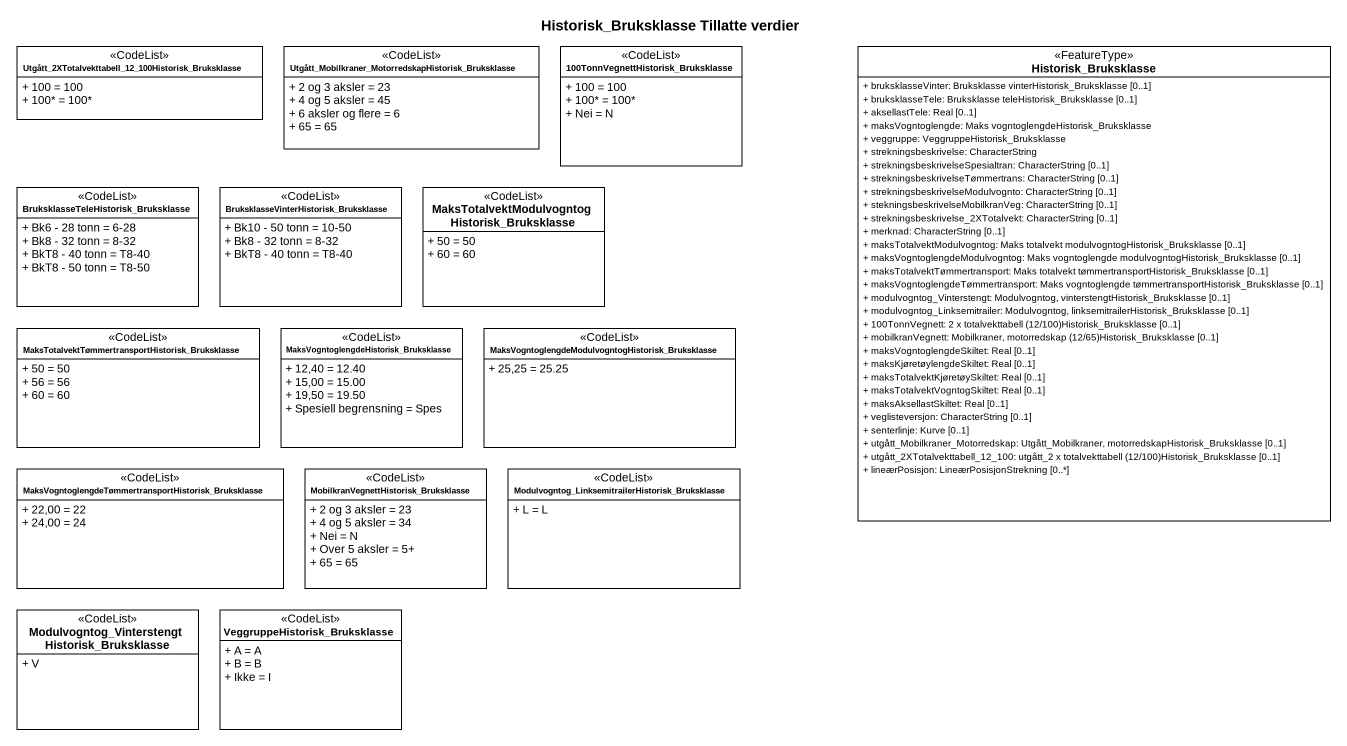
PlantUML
@startuml
title Historisk_Bruksklasse Tillatte verdier
hide circle
hide empty members
skinparam classAttributeIconSize 0
class "Utgått_2XTotalvekttabell_12_100Historisk_Bruksklasse" as Utgått_2XTotalvekttabell_12 <<CodeList>> {
  + 100 = 100
  + 100* = 100*
}
class "Utgått_Mobilkraner_MotorredskapHistorisk_Bruksklasse" as Utgått_Mobilkraner <<CodeList>> {
  + 2 og 3 aksler = 23
  + 4 og 5 aksler = 45
  + 6 aksler og flere = 6
  + 65 = 65
}
class "100TonnVegnettHistorisk_Bruksklasse" as c100TonnVegnettHistorisk <<CodeList>> {
  + 100 = 100
  + 100* = 100*
  + Nei = N
}
class Historisk_Bruksklasse <<FeatureType>> {
  + bruksklasseVinter: Bruksklasse vinterHistorisk_Bruksklasse [0..1]
  + bruksklasseTele: Bruksklasse teleHistorisk_Bruksklasse [0..1]
  + aksellastTele: Real [0..1]
  + maksVogntoglengde: Maks vogntoglengdeHistorisk_Bruksklasse
  + veggruppe: VeggruppeHistorisk_Bruksklasse
  + strekningsbeskrivelse: CharacterString
  + strekningsbeskrivelseSpesialtran: CharacterString [0..1]
  + strekningsbeskrivelseTømmertrans: CharacterString [0..1]
  + strekningsbeskrivelseModulvognto: CharacterString [0..1]
  + stekningsbeskrivelseMobilkranVeg: CharacterString [0..1]
  + strekningsbeskrivelse_2XTotalvekt: CharacterString [0..1]
  + merknad: CharacterString [0..1]
  + maksTotalvektModulvogntog: Maks totalvekt modulvogntogHistorisk_Bruksklasse [0..1]
  + maksVogntoglengdeModulvogntog: Maks vogntoglengde modulvogntogHistorisk_Bruksklasse [0..1]
  + maksTotalvektTømmertransport: Maks totalvekt tømmertransportHistorisk_Bruksklasse [0..1]
  + maksVogntoglengdeTømmertransport: Maks vogntoglengde tømmertransportHistorisk_Bruksklasse [0..1]
  + modulvogntog_Vinterstengt: Modulvogntog, vinterstengtHistorisk_Bruksklasse [0..1]
  + modulvogntog_Linksemitrailer: Modulvogntog, linksemitrailerHistorisk_Bruksklasse [0..1]
  {field} + 100TonnVegnett: 2 x totalvekttabell (12/100)Historisk_Bruksklasse [0..1]
  {field} + mobilkranVegnett: Mobilkraner, motorredskap (12/65)Historisk_Bruksklasse [0..1]
  + maksVogntoglengdeSkiltet: Real [0..1]
  + maksKjøretøylengdeSkiltet: Real [0..1]
  + maksTotalvektKjøretøySkiltet: Real [0..1]
  + maksTotalvektVogntogSkiltet: Real [0..1]
  + maksAksellastSkiltet: Real [0..1]
  + veglisteversjon: CharacterString [0..1]
  + senterlinje: Kurve [0..1]
  + utgått_Mobilkraner_Motorredskap: Utgått_Mobilkraner, motorredskapHistorisk_Bruksklasse [0..1]
  {field} + utgått_2XTotalvekttabell_12_100: utgått_2 x totalvekttabell (12/100)Historisk_Bruksklasse [0..1]
  + lineærPosisjon: LineærPosisjonStrekning [0..*]
}
class "BruksklasseTeleHistorisk_Bruksklasse" as BruksklasseTeleHistorisk <<CodeList>> {
  + Bk6 - 28 tonn = 6-28
  + Bk8 - 32 tonn = 8-32
  + BkT8 - 40 tonn = T8-40
  + BkT8 - 50 tonn = T8-50
}
class "BruksklasseVinterHistorisk_Bruksklasse" as BruksklasseVinterHistorisk <<CodeList>> {
  + Bk10 - 50 tonn = 10-50
  + Bk8 - 32 tonn = 8-32
  + BkT8 - 40 tonn = T8-40
}
class "MaksTotalvektModulvogntogHistorisk_Bruksklasse" as MaksTotalvektModulvogntogHis <<CodeList>> {
  + 50 = 50
  + 60 = 60
}
class "MaksTotalvektTømmertransportHistorisk_Bruksklasse" as MaksTotalvektTømmertransport <<CodeList>> {
  + 50 = 50
  + 56 = 56
  + 60 = 60
}
class "MaksVogntoglengdeHistorisk_Bruksklasse" as MaksVogntoglengdeHistorisk <<CodeList>> {
  + 12,40 = 12.40
  + 15,00 = 15.00
  + 19,50 = 19.50
  + Spesiell begrensning = Spes
}
class "MaksVogntoglengdeModulvogntogHistorisk_Bruksklasse" as MaksVogntoglengdeModulvognto <<CodeList>> {
  + 25,25 = 25.25
}
class "MaksVogntoglengdeTømmertransportHistorisk_Bruksklasse" as MaksVogntoglengdeTømmertrans <<CodeList>> {
  + 22,00 = 22
  + 24,00 = 24
}
class "MobilkranVegnettHistorisk_Bruksklasse" as MobilkranVegnettHistorisk <<CodeList>> {
  + 2 og 3 aksler = 23
  + 4 og 5 aksler = 34
  + Nei = N
  + Over 5 aksler = 5+
  + 65 = 65
}
class "Modulvogntog_LinksemitrailerHistorisk_Bruksklasse" as Modulvogntog <<CodeList>> {
  + L = L
}
class "Modulvogntog_VinterstengtHistorisk_Bruksklasse" as Modulvogntog_2 <<CodeList>> {
  + V
}
class "VeggruppeHistorisk_Bruksklasse" as VeggruppeHistorisk <<CodeList>> {
  + A = A
  + B = B
  + Ikke = I
}
@enduml
